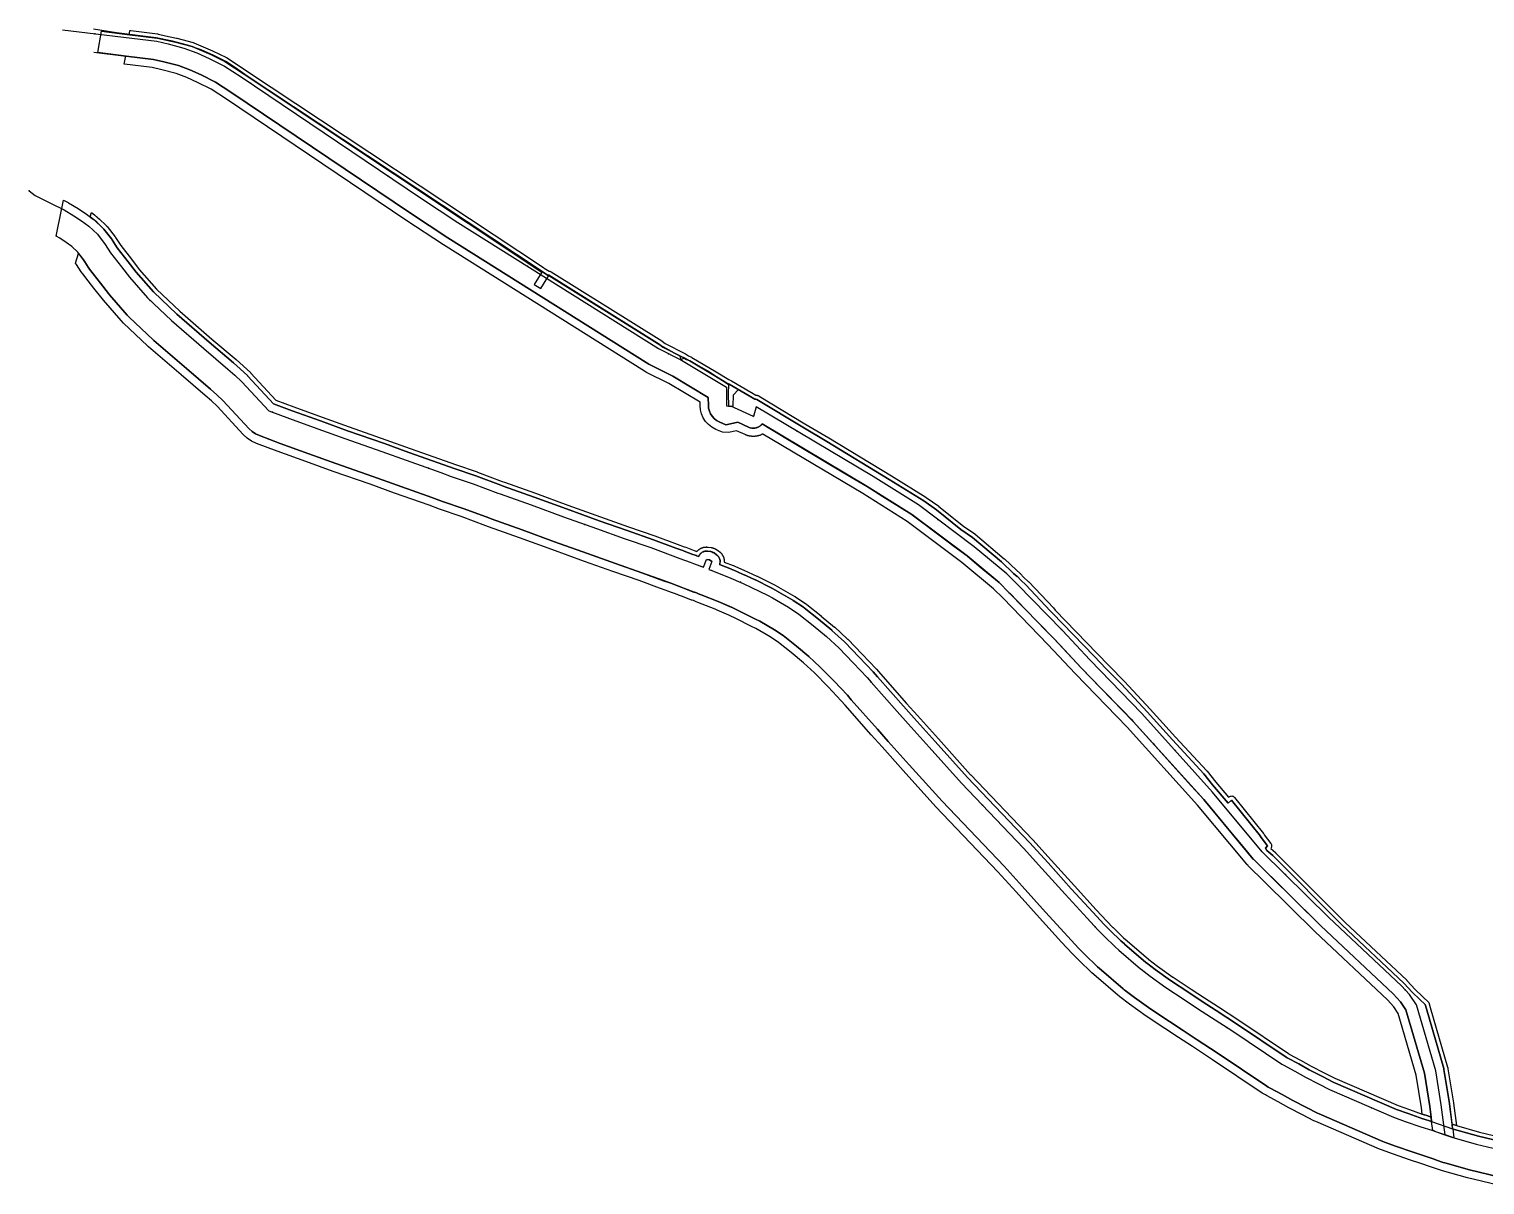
# Model space of a CAD drawing. Header units: inches. Extents: x 87989 to 118156, y 435697 to 451526.
# Drawn here: x 109961 to 110838, y 446212 to 446908 of the extents above; entities that cross this region are included whole.
import ezdxf

# ---------------------------------------------------------------- set-up
doc = ezdxf.new("R2010")
doc.units = ezdxf.units.IN
doc.header["$MEASUREMENT"] = 0
for name, color, linetype, true_color in [('As_waterkering_BWK', 7, 'Continuous', 0x7b8981), ('Beschermingszone_BWK', 7, 'Continuous', 0xcf890d), ('Grens_bebouwingsvrije_zone_BWK', 7, 'Continuous', 0x6789ae), ('Kernzone_BWK', 7, 'Continuous', 0xcb89af), ('Kunstwerken_BWK', 7, 'Continuous', 0xc78952), ('Referentiepunten_BWK', 7, 'Continuous', 0x178980)]:
    doc.layers.add(name, color=color, linetype=linetype, true_color=true_color)

msp = doc.modelspace()

# ---------------------------------------------------------------- linework, layer by layer
at = {"layer": 'As_waterkering_BWK'}
for points in [[(109981.3795, 446907.1946), (110038.1082, 446900.2981), (110044.9873, 446898.7106), (110054.5124, 446896.197), (110062.3176, 446893.4189), (110069.7259, 446889.9793), (110078.9864, 446885.3491), (110088.9083, 446878.8668), (110196.9908, 446805.9739), (110219.4804, 446791.1572), (110340.3952, 446715.2216), (110354.2859, 446708.2102), (110381.2734, 446692.0706), (110381.3837, 446680.7982), (110383.9032, 446680.6725)], [(109961.259, 446810.233), (109964.9909, 446807.3947), (109974.6158, 446802.7098), (109982.4411, 446798.7708), (109988.2948, 446795.2549), (109992.8811, 446792.2113), (109997.2066, 446788.9258), (110002.363, 446784.1479), (110007.0702, 446778.0367), (110010.2986, 446773.0267), (110016.9159, 446764.5324), (110021.8212, 446758.1776), (110032.491, 446745.9012), (110046.9456, 446732.2158), (110066.4564, 446715.3373), (110081.0307, 446702.9405), (110085.1845, 446699.313), (110089.3936, 446695.3288), (110105.626, 446677.8144), (110118.0283, 446673.0925), (110135.1507, 446666.9766), (110151.4261, 446661.0628), (110173.6599, 446653.3171), (110188.3155, 446648.0497), (110209.3547, 446640.6269), (110215.5529, 446638.3238), (110228.6525, 446633.8771), (110243.606, 446628.2787), (110245.0514, 446627.7578), (110263.6951, 446621.1192), (110283.1945, 446614.0171), (110302.9379, 446606.8817), (110319.766, 446600.9071), (110335.7048, 446595.3873), (110353.2803, 446588.9286), (110359.3667, 446586.6321), (110361.5178, 446585.8855), (110367.4802, 446583.5523), (110369.2206, 446588.2401), (110369.2357, 446588.2809), (110371.0137, 446588.048), (110372.4954, 446587.032), (110372.4716, 446586.9678), (110370.7306, 446582.28), (110371.7989, 446581.8617), (110382.511, 446577.6835), (110391.2884, 446573.8325), (110396.4572, 446571.4391), (110405.9538, 446566.6729), (110408.9651, 446565.1365), (110418.7577, 446559.4455), (110424.9534, 446555.3294), (110433.5879, 446548.4438), (110441.465, 446541.8528), (110448.9504, 446535.0008), (110457.7001, 446526.026), (110465.9772, 446517.2482), (110468.5124, 446514.355), (110484.1681, 446496.6255), (110490.6984, 446489.3696), (110503.3519, 446475.2181), (110522.8732, 446453.5097), (110560.2284, 446414.4575), (110571.3516, 446402.1871), (110585.31, 446386.6199), (110598.5634, 446372.1853), (110605.0352, 446365.2833), (110608.7964, 446361.3669), (110615.3932, 446354.9933), (110617.7193, 446352.924), (110630.7468, 446341.7636), (110631.142, 446341.4533), (110636.5762, 446337.3535), (110646.0128, 446330.5921), (110656.9914, 446323.2793), (110665.0494, 446317.9536), (110673.5154, 446312.5133), (110685.7477, 446304.548), (110715.7822, 446284.3341), (110716.5994, 446283.8509), (110723.5915, 446280.0598), (110730.0137, 446276.5802), (110737.9736, 446272.3981), (110744.6365, 446269.0188), (110783.0341, 446252.4641), (110790.1974, 446249.8715), (110799.4722, 446246.6273), (110806.0927, 446244.5226), (110812.8156, 446242.1874)], [(110814.157, 446241.7214), (110811.8334, 446259.7796), (110808.5091, 446280.39), (110796.985, 446320.0597), (110792.7742, 446326.265), (110787.9388, 446331.575), (110744.1502, 446372.7178), (110704.0658, 446412.2731), (110674.1545, 446448.2073), (110631.4739, 446495.4673), (110600.1004, 446527.862), (110583.6135, 446545.4238), (110556.4116, 446573.4048), (110550.1708, 446579.52), (110530.6026, 446595.8559), (110497.0057, 446621.076), (110469.7007, 446638.1417), (110399.2632, 446680.147), (110397.5063, 446674.3745), (110383.9032, 446680.6725)], [(110812.8156, 446242.1874), (110818.2528, 446240.2987), (110832.9665, 446236.2035), (110849.9722, 446232.1019)]]:
    msp.add_lwpolyline(points, dxfattribs=at)
at = {"layer": 'Beschermingszone_BWK'}
msp.add_lwpolyline([(110275.6172, 446761.5254), (110342.3516, 446719.875), (110342.6035, 446719.6973), (110344.3965, 446718.2441), (110356.3145, 446712.2266), (110356.3926, 446712.1855), (110356.5176, 446712.1172), (110356.5957, 446712.0723), (110358.416, 446710.9824), (110360.2852, 446710.0527), (110360.4414, 446709.9687), (110375.0605, 446701.3555), (110382.6699, 446696.6191), (110383.9316, 446696.0586), (110384.2852, 446695.8652), (110395.9766, 446689.0488), (110396.3301, 446688.8789), (110399.084, 446687.2793), (110399.375, 446687.2402), (110399.7617, 446687.1543), (110400.0645, 446687.0625), (110400.4316, 446686.918), (110400.7168, 446686.7793), (110400.9102, 446686.6738), (110428.5684, 446670.0039), (110443.043, 446661.5273), (110480.6973, 446638.6348), (110501.4883, 446625.7188), (110501.6152, 446625.6348), (110509.1875, 446620.2715), (110509.3125, 446620.1758), (110523.9805, 446608.332), (110530.9121, 446603.6602), (110531.1289, 446603.4941), (110548.6406, 446588.6641), (110548.7441, 446588.5742), (110555.9258, 446581.7813), (110558.0137, 446580.0137), (110558.1152, 446579.9238), (110558.2715, 446579.7754), (110558.3672, 446579.6797), (110560.2969, 446577.6484), (110563.2578, 446574.8477), (110563.3574, 446574.748), (110578.1914, 446559.0469), (110579.334, 446557.8262), (110604.6582, 446531.6699), (110611.7266, 446524.2012), (110620.9824, 446514.8379), (110621.0273, 446514.791), (110636.584, 446498.207), (110651.7656, 446481.3496), (110670.5938, 446460.9668), (110670.6504, 446460.9043), (110670.7383, 446460.8027), (110670.793, 446460.7363), (110676.082, 446454.1738), (110683.6543, 446445.0762), (110683.7617, 446445.1758), (110684.082, 446445.4258), (110684.4395, 446445.6211), (110684.8223, 446445.7559), (110685.2227, 446445.8262), (110685.6289, 446445.8301), (110686.0313, 446445.7695), (110686.418, 446445.6445), (110686.7773, 446445.459), (110687.1035, 446445.2168), (110687.3867, 446444.9238), (110704.8301, 446423.2773), (110705.0215, 446423.0078), (110705.1699, 446422.7129), (110705.2773, 446422.4004), (110709.1445, 446417.2676), (110709.3594, 446416.9297), (110709.5176, 446416.5625), (110709.6133, 446416.1738), (110709.6465, 446415.7734), (110709.6152, 446415.375), (110709.5195, 446414.9863), (110709.3613, 446414.6172), (110709.1465, 446414.2793), (110711.9805, 446411.7871), (110712.1016, 446411.6738), (110753.8496, 446369.7813), (110753.9082, 446369.7227), (110791.0195, 446334.8555), (110791.0898, 446334.7871), (110791.1992, 446334.6758), (110791.2656, 446334.6035), (110796.0488, 446329.3496), (110800.582, 446325.0918), (110800.8281, 446324.8242), (110804.3652, 446321.5371), (110805.2656, 446318.4375), (110815.7109, 446282.4824), (110815.75, 446282.334), (110815.8848, 446281.7344), (110815.9141, 446281.584), (110819.2402, 446260.9531), (110819.2695, 446260.7559), (110820.998, 446247.3203), (110818.3624, 446248.2157), (110816.793, 446260.418), (110816.7695, 446260.5762), (110813.4453, 446281.1855), (110813.3105, 446281.7852), (110802.8652, 446317.7402), (110802.1563, 446320.1836), (110798.8691, 446323.2695), (110794.2656, 446327.5938), (110789.418, 446332.9219), (110789.3086, 446333.0332), (110752.1367, 446367.959), (110710.3301, 446409.9102), (110706.7695, 446413.0391), (110705.9023, 446414.3945), (110707.1465, 446415.7637), (110702.7578, 446421.5898), (110702.8848, 446421.709), (110685.457, 446443.3359), (110683.4141, 446441.4551), (110674.1484, 446452.5898), (110668.8457, 446459.168), (110668.7578, 446459.2715), (110649.9199, 446479.6641), (110634.7441, 446496.5156), (110619.2031, 446513.0801), (110609.9297, 446522.4629), (110602.8516, 446529.9414), (110577.5234, 446556.1016), (110576.3711, 446557.334), (110561.541, 446573.0313), (110558.5313, 446575.877), (110556.5547, 446577.957), (110556.3984, 446578.1055), (110554.2578, 446579.918), (110547.0254, 446586.7578), (110529.5137, 446601.5859), (110522.4941, 446606.3203), (110507.7422, 446618.2305), (110500.1699, 446623.5957), (110479.3887, 446636.5059), (110441.7617, 446659.3809), (110427.291, 446667.8535), (110399.6191, 446684.5332), (110399.3359, 446684.6719), (110399.0332, 446684.7637), (110398.7188, 446684.8066), (110398.3828, 446684.7969), (110395.0762, 446686.7168), (110382.916, 446693.7734), (110381.4961, 446694.4063), (110373.7656, 446699.2168), (110359.1719, 446707.8145), (110357.2168, 446708.7871), (110355.3125, 446709.9258), (110355.1875, 446709.9961), (110343.0293, 446716.1328), (110341.0293, 446717.7539), (110274.2949, 446759.4043), (110273.9785, 446759.4043), (110273.9277, 446759.3242), (110269.8066, 446761.9141), (110269.7246, 446762.0625), (110090.7207, 446880.4453), (110079.0996, 446888.2305), (110070.6582, 446892.2852), (110059.4746, 446897.1094), (110049.498, 446899.8516), (110042.959, 446901.2305), (110038.5586, 446902.2461), (110038.3496, 446902.2832), (110022.0137, 446904.2695), (110021.5315, 446904.3281), (110021.5649, 446904.5059), (110021.6813, 446905.1245), (110021.9953, 446906.7937), (110022.4668, 446906.7363), (110038.6504, 446904.7656), (110038.7813, 446904.7461), (110038.9902, 446904.709), (110039.1191, 446904.6836), (110043.498, 446903.6719), (110050.0156, 446902.2969), (110050.1602, 446902.2617), (110060.1387, 446899.5195), (110060.4648, 446899.4063), (110071.6484, 446894.582), (110071.7402, 446894.5391), (110080.1816, 446890.4824), (110080.4902, 446890.3066), (110092.1055, 446882.5273), (110271.1035, 446764.1484), (110271.332, 446763.9785), (110271.5215, 446763.7891), (110274.5586, 446761.8809), (110274.9297, 446761.8203), (110275.2852, 446761.7012)], close=True, dxfattribs=at)
msp.add_lwpolyline([(110376.8835, 446671.1952), (110380.8742, 446669.3955), (110383.7206, 446670.0271), (110388.1246, 446671.0048), (110394.5653, 446668.0223), (110394.707, 446667.959), (110394.779, 446667.9276, 0.01667608), (110395.2144, 446667.7602), (110395.2177, 446667.759), (110395.4376, 446667.687), (110395.6621, 446667.6216, 0.01672147), (110396.1172, 446667.5135), (110396.3465, 446667.471, 0.01455156), (110396.7345, 446667.4173), (110396.8102, 446667.4089), (110397.0432, 446667.3896), (110397.2767, 446667.378), (110397.5105, 446667.3743), (110397.7442, 446667.3783), (110397.9777, 446667.3902), (110398.2107, 446667.4099), (110398.4429, 446667.4373), (110398.674, 446667.4725), (110398.9038, 446667.5154), (110399.1321, 446667.566), (110399.3585, 446667.6241), (110399.5829, 446667.6898), (110399.805, 446667.763), (110400.0245, 446667.8435), (110400.1235, 446667.8832), (110400.2407, 446667.9312), (110400.4552, 446668.0266), (110400.6619, 446668.1268), (110400.6651, 446668.1284), (110400.6683, 446668.1301), (110400.87, 446668.2365), (110400.8726, 446668.2379), (110401.073, 446668.3523), (110401.0756, 446668.3539, 0.01668496), (110401.4688, 446668.6053, 0.01668209), (110401.8443, 446668.8824), (110401.8468, 446668.8843), (110402.0259, 446669.031), (110402.1991, 446669.1827), (110402.2018, 446669.185), (110402.2044, 446669.1874), (110402.3724, 446669.3449), (110402.5361, 446669.5088), (110402.5382, 446669.5109, 0.01668335), (110402.8509, 446669.8573), (110456.4432, 446637.8976), (110466.0513, 446632.1678), (110475.4681, 446626.2823), (110493.0424, 446615.2983), (110514.1336, 446599.4659), (110526.2558, 446590.3661), (110533.5442, 446584.2816), (110545.4705, 446574.3253), (110551.4522, 446568.464), (110556.3618, 446563.4138), (110573.7488, 446545.5289), (110578.5506, 446540.5895), (110582.268, 446536.6299), (110595.0345, 446523.0315), (110606.4876, 446511.2054), (110620.1726, 446497.0746), (110624.9917, 446492.0986), (110626.3629, 446490.6827), (110639.3476, 446476.3048), (110646.6355, 446468.235), (110661.4447, 446451.8367), (110668.8643, 446443.6211), (110683.1736, 446426.4306), (110698.6149, 446407.8808), (110698.7021, 446407.7848), (110699.149, 446407.2906), (110708.7286, 446397.8376), (110739.2952, 446367.6758), (110782.9468, 446326.6604), (110787.2623, 446321.9212), (110790.5715, 446317.0446), (110801.667, 446278.8505), (110804.9049, 446258.7753), (110805.7106, 446252.5139), (110803.0825, 446253.3494), (110801.8342, 446253.7467), (110801.6306, 446253.8179), (110800.4484, 446254.2314), (110799.956, 446258.058), (110796.7797, 446277.7509), (110785.9904, 446314.8909), (110783.3252, 446318.8185), (110779.3811, 446323.1499), (110735.8274, 446364.0744), (110705.2166, 446394.2787), (110695.637, 446403.7317), (110695.47, 446403.9046), (110695.0157, 446404.3982), (110694.8582, 446404.5779), (110694.7213, 446404.7434), (110665.0854, 446440.3455), (110622.7101, 446487.2674), (110591.416, 446519.5812), (110574.9348, 446537.1358), (110547.9086, 446564.936), (110542.1134, 446570.6145), (110523.1503, 446586.4453), (110490.2117, 446611.1712), (110463.4455, 446627.9002), (110403.2067, 446663.8187), (110402.9977, 446663.7059), (110402.8486, 446663.6304), (110402.6383, 446663.5283), (110402.4867, 446663.4578), (110402.2731, 446663.3628), (110402.1193, 446663.2975), (110401.9026, 446663.2097), (110401.7467, 446663.1495), (110401.5212, 446663.0667), (110401.3694, 446663.014), (110401.1473, 446662.9409), (110400.9877, 446662.8912), (110400.7634, 446662.8255), (110400.6022, 446662.7813), (110400.3758, 446662.7231), (110400.2132, 446662.6843), (110399.985, 446662.6337), (110399.8212, 446662.6003), (110399.5668, 446662.553), (110399.4266, 446662.5295), (110399.1955, 446662.4943), (110399.0299, 446662.4719), (110398.7977, 446662.4445), (110398.6314, 446662.4276), (110398.3985, 446662.408), (110398.2317, 446662.3967), (110397.9982, 446662.3848), (110397.8312, 446662.3791), (110397.5975, 446662.375), (110397.4704, 446662.3746), (110397.1966, 446662.3787), (110397.0295, 446662.3841), (110396.796, 446662.3957), (110396.6293, 446662.4067), (110396.3963, 446662.4261), (110396.23, 446662.4427), (110395.9978, 446662.4698), (110395.8321, 446662.492), (110395.601, 446662.5269), (110395.4574, 446662.5508), (110395.2063, 446662.5971), (110395.0425, 446662.6303), (110394.8141, 446662.6806), (110394.6515, 446662.7192), (110394.425, 446662.777), (110394.2638, 446662.8211), (110394.0393, 446662.8865), (110393.8797, 446662.9359), (110393.6575, 446663.0087), (110393.5025, 446663.0624), (110393.28, 446663.1437), (110393.124, 446663.2036), (110392.9072, 446663.2912), (110392.7533, 446663.3563), (110392.5021, 446663.468), (110387.406, 446665.8274), (110382.4507, 446664.6959), (110378.8187, 446664.8375), (110374.828, 446666.6372), (110372.5598, 446667.8903), (110370.5237, 446669.4931), (110368.773, 446671.4036), (110367.3536, 446673.5716), (110366.3029, 446675.9402), (110365.6482, 446678.4475), (110365.4069, 446681.0275), (110365.3837, 446682.9303), (110346.5651, 446694.1846), (110333.1855, 446700.9381), (110331.886, 446701.672), (110210.8245, 446777.7019), (110188.1164, 446792.6608), (110080.0591, 446865.5361), (110071.0067, 446871.4504), (110062.7779, 446875.5648), (110056.2531, 446878.5941), (110049.7802, 446880.898), (110041.1463, 446883.1764), (110035.3361, 446884.5173), (110018.7557, 446886.533), (110018.542, 446886.559), (110018.5439, 446886.5691), (110019.4635, 446891.4868), (110019.6609, 446891.4623), (110036.2024, 446889.4488), (110042.3466, 446888.0308), (110051.259, 446885.679), (110058.1482, 446883.2269), (110064.9492, 446880.0693), (110073.5003, 446875.7937), (110082.8244, 446869.702), (110190.8896, 446796.8212), (110213.5295, 446781.9067), (110334.5451, 446705.9063), (110335.4385, 446705.4017), (110348.9778, 446698.5676), (110370.3493, 446685.7866), (110370.4065, 446681.0885), (110370.5725, 446679.3147), (110371.0225, 446677.591), (110371.7449, 446675.9625), (110372.7207, 446674.472), (110373.9243, 446673.1586), (110375.3242, 446672.0567)], format="xyb", close=True, dxfattribs=at)
msp.add_lwpolyline([(110845.256, 446211.6394), (110827.6892, 446215.8807), (110812.622, 446220.0677), (110811.3622, 446220.4614), (110807.2665, 446221.8841), (110805.9251, 446222.35), (110799.4651, 446224.5939), (110792.8243, 446226.7096), (110783.1572, 446230.0871), (110775.8873, 446232.7176), (110774.72, 446233.18), (110736.3224, 446249.7347), (110735.1375, 446250.2899), (110728.3404, 446253.7385), (110720.1281, 446258.0531), (110713.5849, 446261.5972), (110706.5899, 446265.3898), (110705.9112, 446265.7743), (110705.094, 446266.2575), (110704.0569, 446266.9123), (110674.1548, 446287.0371), (110662.1094, 446294.881), (110653.5835, 446300.3606), (110645.381, 446305.7808), (110634.0764, 446313.318), (110624.1368, 446320.4362), (110618.3333, 446324.8131), (110617.7771, 446325.2474), (110617.0845, 446325.8155), (110603.9092, 446337.1049), (110601.4352, 446339.3034), (110600.8017, 446339.8908), (110594.2049, 446346.2643), (110593.6502, 446346.8206), (110589.8026, 446350.8281), (110583.1696, 446357.9018), (110569.7581, 446372.5088), (110555.7546, 446388.1253), (110544.8586, 446400.145), (110507.478, 446439.2309), (110487.7171, 446461.1984), (110475.0665, 446475.3467), (110468.4928, 446482.6513), (110452.7447, 446500.485), (110450.4357, 446503.1199), (110442.5414, 446511.4917), (110434.3306, 446519.9138), (110427.6304, 446526.047), (110420.3014, 446532.1794), (110412.5734, 446538.3422), (110407.6616, 446541.6053), (110398.9099, 446546.6914), (110396.472, 446547.9354), (110387.3329, 446552.522), (110382.6569, 446554.6872), (110381.3826, 446555.2464), (110375.7282, 446557.7271), (110374.4722, 446558.2781), (110364.1552, 446562.3023), (110363.0741, 446562.7255), (110362.7294, 446562.8757), (110361.4543, 446563.4891), (110360.7139, 446563.6875), (110360.2697, 446563.8292), (110359.8554, 446563.9856), (110354.2446, 446566.181), (110352.3196, 446566.8511), (110352.2269, 446566.8845), (110345.9587, 446569.246), (110345.0392, 446569.5842), (110340.9725, 446571.0786), (110328.6463, 446575.6081), (110312.8169, 446581.0904), (110295.856, 446587.1119), (110276.0322, 446594.2763), (110256.5796, 446601.3616), (110237.9695, 446607.988), (110236.3647, 446608.567), (110221.5942, 446614.0961), (110208.5206, 446618.5385), (110202.2035, 446620.8812), (110181.2706, 446628.2667), (110166.654, 446633.5199), (110144.3859, 446641.2785), (110128.0329, 446647.2197), (110110.7604, 446653.3915), (110098.1539, 446658.1887), (110095.2466, 446659.5587), (110092.5824, 446661.3564), (110090.2237, 446663.5396), (110074.4583, 446680.5501), (110071.0541, 446683.7725), (110067.3205, 446687.033), (110052.7837, 446699.3983), (110033.2064, 446716.3339), (110032.5077, 446716.9664), (110018.053, 446730.6518), (110016.6409, 446732.1254), (110005.9711, 446744.4017), (110005.1976, 446745.3458), (110000.3209, 446751.6637), (109995.4474, 446757.9193), (109993.7322, 446760.121), (109993.663, 446760.2095), (109992.7067, 446761.5578), (109989.8952, 446765.9203), (109989.2407, 446766.7702), (109991.0623, 446772.5995), (109993.9845, 446768.805), (109994.8659, 446767.4375), (109996.8493, 446764.3599), (109997.6765, 446763.1938), (110004.2721, 446754.7277), (110009.1556, 446748.401), (110009.7449, 446747.6817), (110020.4147, 446735.4054), (110021.4906, 446734.2826), (110035.9453, 446720.5972), (110036.4777, 446720.1153), (110056.0391, 446703.1933), (110070.5848, 446690.8205), (110074.4185, 446687.4726), (110078.0144, 446684.0689), (110093.8909, 446666.9383), (110095.688, 446665.275), (110097.7179, 446663.9053), (110099.933, 446662.8615), (110112.4908, 446658.0822), (110129.7276, 446651.9237), (110146.0621, 446645.9891), (110168.3222, 446638.2339), (110182.9479, 446632.9769), (110203.9062, 446625.5825), (110210.195, 446623.2493), (110223.2748, 446618.8059), (110238.0888, 446613.2603), (110239.6557, 446612.6951), (110258.2738, 446606.0658), (110277.7375, 446598.9765), (110297.5421, 446591.819), (110314.4715, 446585.8086), (110330.3269, 446580.3174), (110343.4265, 446575.5036), (110347.0961, 446574.1551), (110347.7042, 446573.9315), (110353.9634, 446571.5732), (110355.9781, 446570.8719), (110361.6496, 446568.6525), (110362.0079, 446568.5172), (110363.2, 446568.1978), (110364.897, 446567.3814), (110365.9751, 446566.9593), (110376.3864, 446562.8984), (110377.6489, 446562.3446), (110383.1285, 446559.9404), (110384.712, 446559.2456), (110389.5054, 446557.0261), (110398.7296, 446552.3967), (110401.304, 446551.0831), (110410.3035, 446545.8529), (110415.521, 446542.3868), (110423.4648, 446536.0519), (110430.9244, 446529.8103), (110437.8115, 446523.506), (110446.1506, 446514.9522), (110454.1361, 446506.4838), (110456.4989, 446503.7874), (110472.225, 446485.9785), (110478.7884, 446478.6855), (110491.4396, 446464.5365), (110511.1435, 446442.6306), (110548.5181, 446403.5527), (110559.4682, 446391.4734), (110573.4609, 446375.8686), (110586.8348, 446361.3026), (110593.4294, 446354.2698), (110597.4678, 446350.0721), (110604.2758, 446343.4866), (110604.7585, 446343.0391), (110607.1973, 446340.8714), (110620.3374, 446329.6127), (110620.8651, 446329.1798), (110621.383, 446328.7751), (110627.0986, 446324.4642), (110636.9184, 446317.4309), (110648.1454, 446309.9471), (110656.3135, 446304.5494), (110664.8251, 446299.0792), (110676.915, 446291.2064), (110706.8486, 446271.0603), (110707.6388, 446270.5614), (110708.7146, 446269.9318), (110715.9674, 446265.993), (110722.4818, 446262.4643), (110730.634, 446258.1813), (110737.3992, 446254.7492), (110738.302, 446254.3261), (110776.6996, 446237.7714), (110777.589, 446237.4191), (110784.8334, 446234.7977), (110794.4071, 446231.4519), (110801.0431, 446229.3388), (110807.5657, 446227.0732), (110808.9071, 446226.6073), (110813.0028, 446225.1846), (110813.9627, 446224.8846), (110828.9457, 446220.7195), (110846.3789, 446216.5114)], dxfattribs=at)
msp.add_polyline3d([(110361.918, 446593.6855, 0), (110363.5175, 446593.1302, 0), (110363.5567, 446593.1769, 0), (110363.6208, 446593.2505, 0), (110363.7529, 446593.3961, 0), (110363.8205, 446593.4676, 0), (110363.9582, 446593.6079, 0), (110364.0285, 446593.6768, 0), (110364.1716, 446593.8115, 0), (110364.2446, 446593.8775, 0), (110364.4097, 446594.0208, 0), (110364.4684, 446594.0696, 0), (110364.6217, 446594.1926, 0), (110364.6997, 446594.2527, 0), (110364.8577, 446594.3696, 0), (110364.9379, 446594.4266, 0), (110365.1004, 446594.5372, 0), (110365.1828, 446594.591, 0), (110365.3495, 446594.6951, 0), (110365.4289, 446594.7427, 0), (110365.6047, 446594.843, 0), (110365.6911, 446594.8901, 0), (110365.8655, 446594.9808, 0), (110365.9537, 446595.0245, 0), (110366.1315, 446595.1082, 0), (110366.2214, 446595.1484, 0), (110366.4023, 446595.2251, 0), (110366.4937, 446595.2617, 0), (110366.692, 446595.3366, 0), (110366.7703, 446595.3642, 0), (110366.9567, 446595.4264, 0), (110367.0507, 446595.4557, 0), (110367.2394, 446595.5105, 0), (110367.3345, 446595.5361, 0), (110367.5252, 446595.5834, 0), (110367.6212, 446595.6052, 0), (110367.8137, 446595.645, 0), (110367.8981, 446595.6609, 0), (110368.1043, 446595.6952, 0), (110368.2017, 446595.7094, 0), (110368.3967, 446595.7339, 0), (110368.4946, 446595.7443, 0), (110368.6904, 446595.7611, 0), (110368.7887, 446595.7676, 0), (110368.985, 446595.7767, 0), (110369.0834, 446595.7793, 0), (110369.2886, 446595.7808, 0), (110369.3784, 446595.7795, 0), (110369.5748, 446595.7731, 0), (110369.6731, 446595.768, 0), (110369.8691, 446595.7539, 0), (110369.9671, 446595.7449, 0), (110370.1862, 446595.7202, 0), (110372.012, 446595.481, 0), (110372.2301, 446595.4484, 0), (110372.309, 446595.4351, 0), (110372.5194, 446595.395, 0), (110372.6154, 446595.3746, 0), (110372.8065, 446595.3302, 0), (110372.9016, 446595.3062, 0), (110373.0908, 446595.2543, 0), (110373.1849, 446595.2265, 0), (110373.3719, 446595.1673, 0), (110373.4648, 446595.1358, 0), (110373.653, 446595.068, 0), (110373.741, 446595.0342, 0), (110373.9228, 446594.9605, 0), (110374.013, 446594.9219, 0), (110374.1917, 446594.8411, 0), (110374.2803, 446594.7989, 0), (110374.4558, 446594.7112, 0), (110374.5426, 446594.6656, 0), (110374.7145, 446594.571, 0), (110374.7795, 446594.5339, 0), (110374.9675, 446594.4208, 0), (110375.0506, 446594.3686, 0), (110375.2348, 446594.2472, 0), (110376.7567, 446593.2036, 0), (110376.9347, 446593.0767, 0), (110377.0127, 446593.0186, 0), (110377.1663, 446592.8996, 0), (110377.2418, 446592.8387, 0), (110377.3908, 446592.7136, 0), (110377.464, 446592.6497, 0), (110377.6079, 446592.519, 0), (110377.6786, 446592.4523, 0), (110377.8173, 446592.3162, 0), (110377.8854, 446592.2468, 0), (110378.0187, 446592.1054, 0), (110378.084, 446592.0334, 0), (110378.2271, 446591.8689, 0), (110378.2741, 446591.8124, 0), (110378.3961, 446591.661, 0), (110378.4556, 446591.5842, 0), (110378.5715, 446591.4282, 0), (110378.628, 446591.3491, 0), (110378.7378, 446591.1887, 0), (110378.7911, 446591.1075, 0), (110378.8946, 446590.943, 0), (110378.9442, 446590.8607, 0), (110379.0418, 446590.6913, 0), (110379.0887, 446590.6062, 0), (110379.1791, 446590.4341, 0), (110379.2226, 446590.3472, 0), (110379.3062, 446590.1718, 0), (110379.3464, 446590.0833, 0), (110379.4231, 446589.9047, 0), (110379.4598, 446589.8147, 0), (110379.5375, 446589.6121, 0), (110379.5627, 446589.5419, 0), (110379.6253, 446589.3579, 0), (110379.6549, 446589.2653, 0), (110379.7103, 446589.0791, 0), (110379.7363, 446588.9854, 0), (110379.7844, 446588.7971, 0), (110379.8067, 446588.7025, 0), (110379.8475, 446588.5125, 0), (110379.8658, 446588.4193, 0), (110379.8995, 446588.2256, 0), (110379.9144, 446588.1296, 0), (110379.9403, 446587.9369, 0), (110379.9514, 446587.8404, 0), (110379.9699, 446587.6469, 0), (110379.9772, 446587.55, 0), (110379.9881, 446587.3559, 0), (110379.9917, 446587.2588, 0), (110379.9952, 446587.0429, 0), (110379.9948, 446586.9673, 0), (110379.9906, 446586.773, 0), (110379.9884, 446586.7177, 0), (110385.2603, 446584.6612, 0), (110385.5004, 446584.5618, 0), (110386.6757, 446584.046, 0), (110391.7389, 446581.8243, 0), (110394.3707, 446580.6695, 0), (110399.6263, 446578.2365, 0), (110399.8037, 446578.1509, 0), (110409.3401, 446573.3648, 0), (110412.3735, 446571.8173, 0), (110412.434, 446571.7854, 0), (110412.6741, 446571.6545, 0), (110412.7336, 446571.621, 0), (110422.5262, 446565.9299, 0), (110422.5904, 446565.8913, 0), (110422.8448, 446565.7331, 0), (110422.9078, 446565.6926, 0), (110429.1036, 446561.5765, 0), (110429.1926, 446561.5145, 0), (110429.5433, 446561.259, 0), (110429.6296, 446561.1932, 0), (110438.2754, 446554.2984, 0), (110438.3895, 446554.2052, 0), (110446.2991, 446547.5867, 0), (110446.5083, 446547.4035, 0), (110454.0145, 446540.533, 0), (110454.0662, 446540.4843, 0), (110454.2703, 446540.2865, 0), (110454.3207, 446540.2363, 0), (110463.1135, 446531.2164, 0), (110471.4493, 446522.3768, 0), (110471.6028, 446522.208, 0), (110474.1438, 446519.3086, 0), (110489.7663, 446501.6163, 0), (110496.2813, 446494.3778, 0), (110508.9358, 446480.2251, 0), (110528.3466, 446458.6387, 0), (110528.3989, 446458.5823, 0), (110565.6596, 446419.6296, 0), (110565.7737, 446419.507, 0), (110576.9219, 446407.2091, 0), (110590.8644, 446391.6597, 0), (110604.0612, 446377.2865, 0), (110610.4756, 446370.446, 0), (110614.0756, 446366.6962, 0), (110614.1416, 446366.63, 0), (110620.4936, 446360.4942, 0), (110622.6256, 446358.5969, 0), (110622.6782, 446358.551, 0), (110635.5062, 446347.5622, 0), (110635.6896, 446347.4177, 0), (110635.7455, 446347.3746, 0), (110641.0194, 446343.3964, 0), (110650.242, 446336.7874, 0), (110650.3122, 446336.7389, 0), (110661.1379, 446329.5288, 0), (110669.1445, 446324.2371, 0), (110677.589, 446318.8105, 0), (110689.8878, 446310.8015, 0), (110719.788, 446290.6785, 0), (110720.2563, 446290.4006, 0), (110720.3371, 446290.3548, 0), (110727.1653, 446286.6535, 0), (110733.5444, 446283.1974, 0), (110741.4142, 446279.0626, 0), (110747.8205, 446275.8134, 0), (110785.7975, 446259.4401, 0), (110792.7118, 446256.9376, 0), (110800.4484, 446254.2314, 0), (110801.6306, 446253.8179, 0), (110801.8342, 446253.7467, 0), (110803.0825, 446253.3494, 0), (110805.7106, 446252.5139, 0), (110806.0625, 446249.7788, 0), (110801.0554, 446251.3706, 0), (110800.8052, 446251.4581, 0), (110791.8737, 446254.5822, 0), (110784.8764, 446257.1147, 0), (110746.7592, 446273.5485, 0), (110740.2673, 446276.8411, 0), (110732.3675, 446280.9917, 0), (110725.9741, 446284.4556, 0), (110719.0643, 446288.2021, 0), (110718.4527, 446288.5637, 0), (110688.5078, 446308.717, 0), (110676.2311, 446316.7115, 0), (110667.7795, 446322.1426, 0), (110659.7557, 446327.4456, 0), (110648.8557, 446334.7061, 0), (110639.5384, 446341.3821, 0), (110634.2303, 446345.3861, 0), (110634.1536, 446345.4452, 0), (110633.9188, 446345.6302, 0), (110621.0429, 446356.66, 0), (110620.9726, 446356.7214, 0), (110618.7934, 446358.6607, 0), (110612.3379, 446364.8977, 0), (110608.6621, 446368.7251, 0), (110602.2286, 446375.5861, 0), (110589.0129, 446389.9798, 0), (110575.0651, 446405.5351, 0), (110563.9328, 446417.8156, 0), (110563.8415, 446417.9137, 0), (110526.5396, 446456.9103, 0), (110507.0745, 446478.5561, 0), (110494.4203, 446492.7084, 0), (110487.9002, 446499.9527, 0), (110472.2666, 446517.6574, 0), (110469.7378, 446520.5434, 0), (110469.615, 446520.6784, 0), (110461.309, 446529.4863, 0), (110452.5306, 446538.4911, 0), (110452.3264, 446538.689, 0), (110444.841, 446545.5409, 0), (110444.6736, 446545.6874, 0), (110436.7965, 446552.2785, 0), (110436.7053, 446552.353, 0), (110428.0708, 446559.2386, 0), (110427.7202, 446559.4942, 0), (110421.5244, 446563.6102, 0), (110421.27, 446563.7684, 0), (110411.4775, 446569.4595, 0), (110411.2374, 446569.5904, 0), (110408.2113, 446571.1342, 0), (110398.7, 446575.9079, 0), (110398.5581, 446575.9763, 0), (110393.3433, 446578.3905, 0), (110390.8847, 446579.4693, 0), (110385.7155, 446581.7376, 0), (110384.5199, 446582.2622, 0), (110384.3279, 446582.3417, 0), (110377.1299, 446585.1492, 0), (110377.1593, 446585.2284, 0), (110377.1888, 446585.308, 0), (110377.2523, 446585.4917, 0), (110377.3085, 446585.6778, 0), (110377.3575, 446585.8658, 0), (110377.3992, 446586.0557, 0), (110377.4334, 446586.247, 0), (110377.4602, 446586.4395, 0), (110377.4795, 446586.6329, 0), (110377.4912, 446586.8269, 0), (110377.4954, 446587.0213, 0), (110377.4921, 446587.2156, 0), (110377.4811, 446587.4097, 0), (110377.4627, 446587.6032, 0), (110377.4368, 446587.7958, 0), (110377.4033, 446587.9872, 0), (110377.3625, 446588.1773, 0), (110377.3143, 446588.3656, 0), (110377.2588, 446588.5519, 0), (110377.1962, 446588.7358, 0), (110377.1264, 446588.9173, 0), (110377.0496, 446589.0958, 0), (110376.966, 446589.2713, 0), (110376.8756, 446589.4433, 0), (110376.7785, 446589.6117, 0), (110376.675, 446589.7762, 0), (110376.5652, 446589.9366, 0), (110376.4493, 446590.0926, 0), (110376.3273, 446590.244, 0), (110376.1996, 446590.3905, 0), (110376.0663, 446590.5319, 0), (110375.9275, 446590.668, 0), (110375.7836, 446590.7987, 0), (110375.6348, 446590.9236, 0), (110375.4811, 446591.0427, 0), (110375.323, 446591.1557, 0), (110373.8413, 446592.1717, 0), (110373.6774, 446592.2794, 0), (110373.5094, 446592.3807, 0), (110373.3375, 446592.4752, 0), (110373.1621, 446592.563, 0), (110372.9833, 446592.6438, 0), (110372.8015, 446592.7175, 0), (110372.617, 446592.784, 0), (110372.43, 446592.8432, 0), (110372.2408, 446592.8951, 0), (110372.0497, 446592.9395, 0), (110371.8571, 446592.9763, 0), (110371.6631, 446593.0056, 0), (110369.8851, 446593.2385, 0), (110369.6898, 446593.2603, 0), (110369.4938, 446593.2744, 0), (110369.2973, 446593.2808, 0), (110369.1008, 446593.2794, 0), (110368.9045, 446593.2703, 0), (110368.7087, 446593.2535, 0), (110368.5137, 446593.2289, 0), (110368.3198, 446593.1968, 0), (110368.1274, 446593.157, 0), (110367.9366, 446593.1096, 0), (110367.7479, 446593.0548, 0), (110367.5614, 446592.9926, 0), (110367.3776, 446592.9232, 0), (110367.1966, 446592.8465, 0), (110367.0189, 446592.7628, 0), (110366.8445, 446592.6721, 0), (110366.6738, 446592.5746, 0), (110366.5071, 446592.4705, 0), (110366.3447, 446592.3599, 0), (110366.1867, 446592.243, 0), (110366.0334, 446592.12, 0), (110365.8851, 446591.9911, 0), (110365.742, 446591.8563, 0), (110365.6043, 446591.7161, 0), (110365.4723, 446591.5706, 0), (110365.346, 446591.4199, 0), (110365.2258, 446591.2645, 0), (110365.1118, 446591.1044, 0), (110365.0042, 446590.9399, 0), (110364.9032, 446590.7713, 0), (110364.8089, 446590.5989, 0), (110364.7214, 446590.4229, 0), (110364.6409, 446590.2436, 0), (110364.5676, 446590.0613, 0), (110363.3399, 446590.5417, 0), (110363.1926, 446590.5966, 0), (110361.0687, 446591.334, 0), (110355.7326, 446593.3473, 0), (110355.0252, 446593.6142, 0), (110350.7919, 446595.1698, 0), (110337.3852, 446600.0962, 0), (110321.4206, 446605.6254, 0), (110304.624, 446611.5888, 0), (110284.8998, 446618.7173, 0), (110265.3893, 446625.8234, 0), (110246.7375, 446632.4649, 0), (110245.3301, 446632.9721, 0), (110230.4057, 446638.5597, 0), (110230.2597, 446638.6117, 0), (110217.2276, 446643.0355, 0), (110211.0572, 446645.3279, 0), (110189.9928, 446652.7599, 0), (110175.3279, 446658.0306, 0), (110153.1024, 446665.7735, 0), (110136.8454, 446671.6806, 0), (110119.759, 446677.7837, 0), (110108.4981, 446682.071, 0), (110093.0608, 446698.7276, 0), (110092.8308, 446698.96, 0), (110088.6217, 446702.9442, 0), (110088.4734, 446703.0792, 0), (110084.2949, 446706.7278, 0), (110069.7118, 446719.1323, 0), (110050.3018, 446735.9238, 0), (110036.1052, 446749.3648, 0), (110025.6904, 446761.3478, 0), (110020.8671, 446767.5964, 0), (110014.3804, 446775.9231, 0), (110011.2732, 446780.745, 0), (110011.0314, 446781.0878, 0), (110006.3242, 446787.199, 0), (110005.7614, 446787.8155, 0), (110001.9709, 446791.3281, 0), (110000.6052, 446792.5935, 0), (110000.2308, 446792.9077, 0), (110000.0877, 446793.0162, 0), (109997.9501, 446794.6402, 0), (109998.7431, 446797.1778, 0), (110000.6425, 446795.7345, 0), (110001.7432, 446794.8984, 0), (110001.7893, 446794.8635, 0), (110001.8385, 446794.8221, 0), (110002.2127, 446794.5081, 0), (110002.2593, 446794.4692, 0), (110002.3043, 446794.4273, 0), (110003.5754, 446793.2495, 0), (110007.4606, 446789.6493, 0), (110007.6077, 446789.5011, 0), (110008.1705, 446788.8846, 0), (110008.3048, 446788.7246, 0), (110013.012, 446782.6133, 0), (110013.0742, 446782.5289, 0), (110013.316, 446782.1862, 0), (110013.3747, 446782.0992, 0), (110016.4214, 446777.3712, 0), (110022.8427, 446769.1284, 0), (110027.625, 446762.933, 0), (110037.9124, 446751.0966, 0), (110051.9798, 446737.7778, 0), (110071.3395, 446721.0298, 0), (110085.9269, 446708.6215, 0), (110090.1365, 446704.9456, 0), (110090.322, 446704.7769, 0), (110094.5494, 446700.7756, 0), (110094.6079, 446700.7184, 0), (110094.8379, 446700.486, 0), (110094.8944, 446700.427, 0), (110109.9342, 446684.1993, 0), (110120.6243, 446680.1293, 0), (110137.6928, 446674.0326, 0), (110153.9405, 446668.1289, 0), (110176.1619, 446660.3873, 0), (110190.8315, 446655.115, 0), (110211.9084, 446647.6784, 0), (110218.0314, 446645.4033, 0), (110218.0984, 446645.3795, 0), (110231.0816, 446640.9727, 0), (110231.264, 446640.9076, 0), (110246.1922, 446635.3188, 0), (110247.5806, 446634.8184, 0), (110266.2364, 446628.1755, 0), (110285.7524, 446621.0674, 0), (110305.4671, 446613.9423, 0), (110322.2479, 446607.9845, 0), (110338.2254, 446602.4507, 0), (110351.6697, 446597.5107, 0), (110355.8977, 446595.9571, 0), (110356.7605, 446595.6315, 0)], close=True, dxfattribs=at)
msp.add_polyline3d([(110851.0957, 446236.9746, 0), (110834.2227, 446241.043, 0), (110819.7441, 446245.0742, 0), (110818.7207, 446245.4297, 0), (110818.3624, 446248.2157, 0), (110820.998, 446247.3203, 0), (110834.8105, 446243.4746, 0), (110834.8945, 446243.4531, 0), (110851.6563, 446239.4102, 0)], dxfattribs=at)
at = {"layer": 'Grens_bebouwingsvrije_zone_BWK'}
msp.add_lwpolyline([(110000.272, 446893.8219), (110019.661, 446891.4621), (110036.2024, 446889.4488), (110042.3466, 446888.0308), (110051.259, 446885.679), (110058.1482, 446883.2269), (110064.9492, 446880.0693), (110073.5003, 446875.7937), (110082.8244, 446869.702), (110190.8896, 446796.8212), (110213.5295, 446781.9067), (110334.5451, 446705.9063), (110335.4385, 446705.4017), (110348.9778, 446698.5676), (110370.3493, 446685.7866), (110370.4065, 446681.0885), (110370.5725, 446679.3147), (110371.0225, 446677.591), (110371.7449, 446675.9625), (110372.7207, 446674.472), (110373.9243, 446673.1586), (110375.3242, 446672.0567), (110376.8835, 446671.1952), (110380.8742, 446669.3955), (110388.1248, 446671.0048), (110390.9901, 446669.6777), (110394.2056, 446668.1888), (110394.5653, 446668.0223), (110394.779, 446667.9276, 0.0166766), (110395.2144, 446667.7602), (110395.2189, 446667.7586, 0.01658427), (110395.6621, 446667.6216, 0.01672281), (110396.1172, 446667.5135), (110396.3465, 446667.471), (110396.3717, 446667.4668, 0.01361443), (110396.7345, 446667.4173), (110396.8073, 446667.4092), (110396.8109, 446667.4089, 0.0166892), (110397.2767, 446667.378), (110397.4325, 446667.3752), (110397.5105, 446667.3745, 0.00881081), (110397.7433, 446667.3783), (110397.7465, 446667.3784), (110397.9777, 446667.3902), (110398.2107, 446667.4099), (110398.4416, 446667.4372), (110398.4455, 446667.4377), (110398.6734, 446667.4724), (110398.9038, 446667.5154), (110399.1321, 446667.566), (110399.3589, 446667.6242), (110399.5829, 446667.6898), (110399.805, 446667.763), (110400.0246, 446667.8436, 0.01661171), (110400.4523, 446668.0252), (110400.4552, 446668.0265), (110400.6613, 446668.1265), (110400.6663, 446668.1291), (110400.87, 446668.2365), (110400.8726, 446668.2379), (110401.073, 446668.3523), (110401.0756, 446668.3539, 0.01668478), (110401.4688, 446668.6053, 0.01668383), (110401.8443, 446668.8824), (110401.8468, 446668.8843), (110401.8491, 446668.8862), (110402.0259, 446669.031), (110402.2002, 446669.1836), (110402.2044, 446669.1874), (110402.3724, 446669.3449), (110402.5361, 446669.5088), (110402.5382, 446669.5109, 0.01668337), (110402.8509, 446669.8573), (110407.4102, 446667.1384), (110422.1252, 446658.3631), (110441.6209, 446646.7369), (110456.4432, 446637.8976), (110457.2954, 446637.3893), (110466.0513, 446632.1678), (110472.5243, 446628.1222), (110475.4681, 446626.2823), (110480.4354, 446623.1777), (110493.0424, 446615.2983), (110493.2134, 446615.1699), (110508.2956, 446603.8483), (110514.1336, 446599.4659), (110518.3258, 446596.3189), (110526.2558, 446590.3661), (110529.081, 446588.0076), (110533.5442, 446584.2816), (110545.4705, 446574.3253), (110551.4522, 446568.464), (110552.2147, 446567.6797), (110556.3618, 446563.4138), (110573.7488, 446545.5289), (110576.6955, 446542.4978), (110578.5506, 446540.5895), (110582.268, 446536.6299), (110595.0345, 446523.0315), (110606.4876, 446511.2054), (110614.1118, 446503.3329), (110620.1726, 446497.0746), (110624.9917, 446492.0986), (110626.3629, 446490.6827), (110638.0685, 446477.7211), (110639.3476, 446476.3048), (110646.6355, 446468.235), (110647.9484, 446466.7812), (110661.4447, 446451.8367), (110668.8643, 446443.6211), (110670.3219, 446441.87), (110680.921, 446429.1369), (110683.1737, 446426.4307), (110687.0964, 446421.7181), (110688.1611, 446420.4391), (110688.3816, 446420.1742), (110694.4267, 446412.912), (110698.615, 446407.8808), (110698.7021, 446407.7848), (110699.149, 446407.2906), (110739.2952, 446367.6758), (110782.9468, 446326.6604), (110787.2623, 446321.9212), (110790.5715, 446317.0446), (110801.667, 446278.8505), (110804.9049, 446258.7753), (110805.7106, 446252.5139), (110806.0625, 446249.7788)], format="xyb", dxfattribs=at)
msp.add_lwpolyline([(110846.3789, 446216.5114), (110828.9457, 446220.7195), (110813.9627, 446224.8846), (110813.0028, 446225.1846), (110808.9071, 446226.6073), (110807.5657, 446227.0732), (110801.0431, 446229.3388), (110794.4071, 446231.4519), (110784.8334, 446234.7977), (110777.589, 446237.4191), (110776.6996, 446237.7714), (110738.302, 446254.3261), (110737.3992, 446254.7492), (110730.634, 446258.1813), (110722.4818, 446262.4643), (110715.9674, 446265.993), (110708.7146, 446269.9318), (110707.6388, 446270.5614), (110706.8486, 446271.0603), (110676.915, 446291.2064), (110664.8251, 446299.0792), (110656.3135, 446304.5494), (110648.1454, 446309.9471), (110636.9184, 446317.4309), (110627.0986, 446324.4642), (110621.383, 446328.7751), (110620.8651, 446329.1798), (110620.3374, 446329.6127), (110607.1973, 446340.8714), (110604.7585, 446343.0391), (110604.2758, 446343.4866), (110597.4678, 446350.0721), (110593.4294, 446354.2698), (110586.8348, 446361.3026), (110573.4609, 446375.8686), (110559.4682, 446391.4734), (110548.5181, 446403.5527), (110511.1435, 446442.6306), (110491.4396, 446464.5365), (110478.7884, 446478.6855), (110472.225, 446485.9785), (110456.4989, 446503.7874), (110454.1361, 446506.4838), (110446.1506, 446514.9522), (110437.8115, 446523.506), (110430.9244, 446529.8103), (110423.4648, 446536.0519), (110415.521, 446542.3868), (110410.3035, 446545.8529), (110401.304, 446551.0831), (110398.7296, 446552.3967), (110389.5054, 446557.0261), (110384.712, 446559.2456), (110376.3872, 446562.8981), (110365.9762, 446566.9588), (110355.9769, 446570.8723), (110353.9193, 446571.5895), (110347.6967, 446573.9347), (110330.3269, 446580.3174), (110314.4715, 446585.8086), (110297.5421, 446591.819), (110277.7375, 446598.9765), (110258.2738, 446606.0658), (110239.6557, 446612.6951), (110238.0888, 446613.2603), (110223.2748, 446618.8059), (110210.195, 446623.2493), (110203.9062, 446625.5825), (110182.9479, 446632.9769), (110168.3222, 446638.2339), (110146.0621, 446645.9891), (110129.7276, 446651.9237), (110112.4908, 446658.0822), (110099.933, 446662.8615), (110097.7179, 446663.9053), (110095.688, 446665.275), (110093.8909, 446666.9383), (110078.0144, 446684.0689), (110074.4185, 446687.4726), (110070.5848, 446690.8205), (110056.0391, 446703.1933), (110036.4777, 446720.1153), (110035.9453, 446720.5972), (110021.4906, 446734.2826), (110020.4147, 446735.4054), (110009.7449, 446747.6817), (110009.1556, 446748.401), (110004.2721, 446754.7277), (109997.6766, 446763.1939), (109996.8492, 446764.36), (109994.866, 446767.4375), (109993.9846, 446768.8053), (109990.5052, 446773.3226), (109986.9058, 446776.6578), (109983.6092, 446779.1617), (109979.7478, 446781.7243), (109977.6307, 446782.9958), (109977.7287, 446783.4757)], dxfattribs=at)
at = {"layer": 'Kernzone_BWK'}
for points in [[(110269.8066, 446761.9141, 0), (110273.9277, 446759.3242, 0), (110273.9785, 446759.4043, 0), (110274.2949, 446759.4043, 0), (110341.0293, 446717.7539, 0), (110343.0293, 446716.1328, 0), (110355.1875, 446709.9961, 0), (110355.3125, 446709.9258, 0), (110357.2168, 446708.7871, 0), (110359.1719, 446707.8145, 0), (110373.7656, 446699.2168, 0), (110381.4961, 446694.4063, 0), (110382.916, 446693.7734, 0), (110395.0762, 446686.7168, 0), (110398.3828, 446684.7969, 0), (110398.7188, 446684.8066, 0), (110399.0332, 446684.7637, 0), (110399.3359, 446684.6719, 0), (110399.6191, 446684.5332, 0), (110427.291, 446667.8535, 0), (110441.7617, 446659.3809, 0), (110479.3887, 446636.5059, 0), (110500.1699, 446623.5957, 0), (110507.7422, 446618.2305, 0), (110522.4941, 446606.3203, 0), (110529.5137, 446601.5859, 0), (110547.0254, 446586.7578, 0), (110554.2578, 446579.918, 0), (110556.3984, 446578.1055, 0), (110556.5547, 446577.957, 0), (110558.5313, 446575.877, 0), (110561.541, 446573.0313, 0), (110576.3711, 446557.334, 0), (110577.5234, 446556.1016, 0), (110602.8516, 446529.9414, 0), (110609.9297, 446522.4629, 0), (110619.2031, 446513.0801, 0), (110634.7441, 446496.5156, 0), (110649.9199, 446479.6641, 0), (110668.7578, 446459.2715, 0), (110668.8457, 446459.168, 0), (110674.1484, 446452.5898, 0), (110683.4141, 446441.4551, 0), (110685.457, 446443.3359, 0), (110702.8848, 446421.709, 0), (110702.7578, 446421.5898, 0), (110707.1465, 446415.7637, 0), (110705.9023, 446414.3945, 0), (110706.7695, 446413.0391, 0), (110710.3301, 446409.9102, 0), (110752.1367, 446367.959, 0), (110789.3086, 446333.0332, 0), (110789.418, 446332.9219, 0), (110794.2656, 446327.5938, 0), (110798.8691, 446323.2695, 0), (110802.1563, 446320.1836, 0), (110802.8652, 446317.7402, 0), (110813.3105, 446281.7852, 0), (110813.4453, 446281.1855, 0), (110816.7695, 446260.5762, 0), (110816.793, 446260.418, 0), (110818.7199, 446245.4359, 0), (110818.7207, 446245.4297, 0), (110818.7264, 446245.4277, 0), (110819.4313, 446239.971, 0), (110818.253, 446240.299, 0), (110814.157, 446241.721, 0), (110812.816, 446242.187, 0), (110808.0241, 446243.852, 0), (110807.3257, 446244.0947, 0), (110806.7058, 446244.3101, 0), (110806.0625, 446249.7793, 0), (110805.7109, 446252.5137, 0), (110804.9043, 446258.7754, 0), (110801.668, 446278.8496, 0), (110790.5723, 446317.0449, 0), (110787.2617, 446321.9219, 0), (110782.9473, 446326.6602, 0), (110739.2949, 446367.6758, 0), (110708.7285, 446397.8375, 0), (110699.1487, 446407.2908, 0), (110698.6947, 446407.7842, 0), (110698.6149, 446407.8807, 0), (110668.8643, 446443.6211, 0), (110626.3629, 446490.6827, 0), (110595.0345, 446523.0315, 0), (110578.5506, 446540.5895, 0), (110551.4522, 446568.464, 0), (110545.4705, 446574.3253, 0), (110526.2558, 446590.3661, 0), (110493.0424, 446615.2983, 0), (110466.0513, 446632.1678, 0), (110402.8509, 446669.8573, 0), (110402.0481, 446669.0499, 0), (110401.125, 446668.3835, 0), (110400.1061, 446667.8756, 0), (110399.0182, 446667.5398, 0), (110397.8902, 446667.3848, 0), (110396.7521, 446667.415, 0), (110395.6339, 446667.6294, 0), (110394.5653, 446668.0223, 0), (110388.1247, 446671.0042, 0), (110380.875, 446669.3945, 0), (110376.8828, 446671.1953, 0), (110375.3242, 446672.0566, 0), (110373.9238, 446673.1582, 0), (110372.7207, 446674.4727, 0), (110371.7441, 446675.9629, 0), (110371.0234, 446677.5918, 0), (110370.5723, 446679.3145, 0), (110370.4063, 446681.0879, 0), (110370.3496, 446685.7871, 0), (110348.9785, 446698.5684, 0), (110335.4395, 446705.4023, 0), (110334.5449, 446705.9063, 0), (110213.5293, 446781.9063, 0), (110190.8887, 446796.8203, 0), (110082.8242, 446869.7012, 0), (110073.5, 446875.793, 0), (110064.9492, 446880.0684, 0), (110058.1484, 446883.2266, 0), (110051.2598, 446885.6797, 0), (110042.3457, 446888.0313, 0), (110036.2031, 446889.4492, 0), (110019.6602, 446891.4629, 0), (110002.5532, 446893.545, 0), (110004.9167, 446906.3475, 0), (110022.0137, 446904.2695, 0), (110038.3496, 446902.2832, 0), (110038.5586, 446902.2461, 0), (110042.959, 446901.2305, 0), (110049.498, 446899.8516, 0), (110059.4746, 446897.1094, 0), (110070.6582, 446892.2852, 0), (110079.0996, 446888.2305, 0), (110090.7207, 446880.4453, 0), (110269.7246, 446762.0625, 0)], [(110397.1808, 446674.5252, 0), (110397.5063, 446674.3745, 0), (110397.6099, 446674.7148, 0)], [(110371.0137, 446588.048, 0), (110372.4776, 446586.9839, 0), (110372.4835, 446586.9999, 0), (110371.0137, 446588.048, 0), (110369.2282, 446588.2605, 0), (110369.2244, 446588.2503, 0)]]:
    msp.add_polyline3d(points, close=True, dxfattribs=at)
msp.add_polyline3d([(110846.3789, 446216.5117, 0), (110828.9453, 446220.7188, 0), (110813.9629, 446224.8848, 0), (110813.002, 446225.1855, 0), (110808.9063, 446226.6074, 0), (110807.5664, 446227.0723, 0), (110801.043, 446229.3379, 0), (110794.4063, 446231.4512, 0), (110784.834, 446234.7969, 0), (110777.5898, 446237.4199, 0), (110776.6992, 446237.7715, 0), (110738.3027, 446254.3262, 0), (110737.3984, 446254.75, 0), (110730.6348, 446258.1816, 0), (110722.4824, 446262.4648, 0), (110715.9668, 446265.9922, 0), (110708.7148, 446269.9316, 0), (110707.6387, 446270.5605, 0), (110706.8477, 446271.0605, 0), (110676.9141, 446291.207, 0), (110664.8242, 446299.0801, 0), (110656.3145, 446304.5488, 0), (110648.1445, 446309.9473, 0), (110636.918, 446317.4316, 0), (110627.0977, 446324.4648, 0), (110621.3828, 446328.7754, 0), (110620.8652, 446329.1797, 0), (110620.3379, 446329.6133, 0), (110607.1973, 446340.8711, 0), (110604.7578, 446343.0391, 0), (110604.2754, 446343.4863, 0), (110597.4688, 446350.0723, 0), (110593.4297, 446354.2695, 0), (110586.834, 446361.3027, 0), (110573.4609, 446375.8691, 0), (110559.4688, 446391.4727, 0), (110548.5176, 446403.5527, 0), (110511.1426, 446442.6309, 0), (110491.4395, 446464.5371, 0), (110478.7891, 446478.6855, 0), (110472.2246, 446485.9785, 0), (110456.498, 446503.7871, 0), (110454.1367, 446506.4844, 0), (110446.1504, 446514.9531, 0), (110437.8105, 446523.5059, 0), (110430.9238, 446529.8105, 0), (110423.4648, 446536.0527, 0), (110415.5215, 446542.3867, 0), (110410.3027, 446545.8535, 0), (110401.3047, 446551.084, 0), (110398.7305, 446552.3965, 0), (110389.5059, 446557.0254, 0), (110384.7129, 446559.2461, 0), (110383.1286, 446559.9407, 0), (110377.649, 446562.3446, 0), (110376.3864, 446562.8984, 0), (110365.9751, 446566.9593, 0), (110364.897, 446567.3814, 0), (110363.2, 446568.1978, 0), (110362.0079, 446568.5172, 0), (110361.6496, 446568.6525, 0), (110355.9781, 446570.8719, 0), (110353.9634, 446571.5732, 0), (110347.7042, 446573.9315, 0), (110347.0964, 446574.1556, 0), (110343.4267, 446575.5041, 0), (110330.3262, 446580.3184, 0), (110314.4707, 446585.8086, 0), (110297.543, 446591.8184, 0), (110277.7383, 446598.9766, 0), (110258.2734, 446606.0664, 0), (110239.6563, 446612.6953, 0), (110238.0879, 446613.2598, 0), (110223.2754, 446618.8066, 0), (110210.1953, 446623.25, 0), (110203.9063, 446625.582, 0), (110182.9473, 446632.9766, 0), (110168.3223, 446638.2344, 0), (110146.0625, 446645.9883, 0), (110129.7285, 446651.9238, 0), (110112.4902, 446658.082, 0), (110099.9336, 446662.8613, 0), (110097.7188, 446663.9063, 0), (110095.6875, 446665.2754, 0), (110093.8906, 446666.9375, 0), (110078.0137, 446684.0684, 0), (110074.418, 446687.4727, 0), (110070.584, 446690.8203, 0), (110056.0391, 446703.1934, 0), (110036.4785, 446720.1152, 0), (110035.9453, 446720.5977, 0), (110021.4902, 446734.2832, 0), (110020.4141, 446735.4062, 0), (110009.7441, 446747.6816, 0), (110009.1563, 446748.4004, 0), (110004.2715, 446754.7285, 0), (109997.6758, 446763.1934, 0), (109996.8496, 446764.3594, 0), (109994.8652, 446767.4375, 0), (109993.9844, 446768.8047, 0), (109990.5059, 446773.3223, 0), (109986.9063, 446776.6582, 0), (109983.6094, 446779.1621, 0), (109979.748, 446781.7246, 0), (109977.6309, 446782.9961, 0), (109978.2363, 446785.9609, 0), (109982.0352, 446804.5723, 0), (109984.6895, 446803.2363, 0), (109985.0156, 446803.0566, 0), (109990.8691, 446799.541, 0), (109991.0605, 446799.4219, 0), (109995.6465, 446796.377, 0), (109995.9063, 446796.1934, 0), (110000.0879, 446793.0156, 0), (110000.2305, 446792.9082, 0), (110000.6055, 446792.5938, 0), (110005.7617, 446787.8164, 0), (110006.3242, 446787.1992, 0), (110011.0313, 446781.0879, 0), (110011.2734, 446780.7441, 0), (110014.3809, 446775.9238, 0), (110020.8672, 446767.5957, 0), (110025.6895, 446761.3477, 0), (110036.1055, 446749.3652, 0), (110050.3027, 446735.9238, 0), (110069.7109, 446719.1328, 0), (110084.2949, 446706.7285, 0), (110088.4727, 446703.0801, 0), (110088.6211, 446702.9434, 0), (110092.8301, 446698.9609, 0), (110093.0605, 446698.7285, 0), (110108.498, 446682.0703, 0), (110119.7598, 446677.7832, 0), (110136.8457, 446671.6797, 0), (110153.1016, 446665.7734, 0), (110175.3281, 446658.0313, 0), (110189.9922, 446652.7598, 0), (110211.0566, 446645.3281, 0), (110217.2285, 446643.0352, 0), (110230.2598, 446638.6113, 0), (110230.4063, 446638.5605, 0), (110245.3301, 446632.9727, 0), (110246.7383, 446632.4648, 0), (110265.3887, 446625.8242, 0), (110284.9004, 446618.7168, 0), (110304.623, 446611.5879, 0), (110321.4199, 446605.625, 0), (110337.3848, 446600.0957, 0), (110350.7917, 446595.1693, 0), (110355.0253, 446593.6138, 0), (110355.7325, 446593.347, 0), (110361.0687, 446591.334, 0), (110363.1926, 446590.5966, 0), (110363.3399, 446590.5417, 0), (110364.5676, 446590.0613, 0), (110364.9278, 446590.8139, 0), (110365.4084, 446591.4959, 0), (110365.9959, 446592.0883, 0), (110366.6738, 446592.5746, 0), (110367.4233, 446592.9412, 0), (110368.2234, 446593.1778, 0), (110369.0517, 446593.2778, 0), (110369.8851, 446593.2385, 0), (110371.6631, 446593.0056, 0), (110372.43, 446592.8432, 0), (110373.1621, 446592.563, 0), (110373.8413, 446592.1717, 0), (110375.323, 446591.1557, 0), (110375.9627, 446590.6345, 0), (110376.508, 446590.0152, 0), (110376.944, 446589.3146, 0), (110377.2588, 446588.5519, 0), (110377.4439, 446587.7477, 0), (110377.4943, 446586.9241, 0), (110377.4084, 446586.1034, 0), (110377.1888, 446585.308, 0), (110377.1593, 446585.2284, 0), (110377.1299, 446585.1492, 0), (110384.3279, 446582.3417, 0), (110384.5199, 446582.2622, 0), (110385.7154, 446581.7373, 0), (110390.8847, 446579.4693, 0), (110393.3438, 446578.3906, 0), (110398.5586, 446575.9766, 0), (110398.6992, 446575.9082, 0), (110408.2109, 446571.1348, 0), (110411.2383, 446569.5898, 0), (110411.4766, 446569.459, 0), (110421.2695, 446563.7676, 0), (110421.5234, 446563.6094, 0), (110427.7207, 446559.4941, 0), (110428.0703, 446559.2383, 0), (110436.7051, 446552.3535, 0), (110436.7969, 446552.2793, 0), (110444.6738, 446545.6875, 0), (110444.8418, 446545.541, 0), (110452.3262, 446538.6895, 0), (110452.5313, 446538.4902, 0), (110461.3086, 446529.4863, 0), (110469.6152, 446520.6777, 0), (110469.7383, 446520.543, 0), (110472.2656, 446517.6582, 0), (110487.9004, 446499.9531, 0), (110494.4199, 446492.709, 0), (110507.0742, 446478.5566, 0), (110526.5391, 446456.9102, 0), (110563.8418, 446417.9141, 0), (110563.9336, 446417.8164, 0), (110575.0645, 446405.5352, 0), (110589.0137, 446389.9805, 0), (110602.2285, 446375.5859, 0), (110608.6621, 446368.7246, 0), (110612.3379, 446364.8984, 0), (110618.793, 446358.6602, 0), (110620.9727, 446356.7207, 0), (110621.043, 446356.6602, 0), (110633.918, 446345.6309, 0), (110634.1543, 446345.4453, 0), (110634.2305, 446345.3867, 0), (110639.5391, 446341.3828, 0), (110648.8555, 446334.707, 0), (110659.7559, 446327.4453, 0), (110667.7793, 446322.1426, 0), (110676.2305, 446316.7109, 0), (110688.5078, 446308.7168, 0), (110718.4531, 446288.5645, 0), (110719.0645, 446288.2012, 0), (110725.9746, 446284.4551, 0), (110732.3672, 446280.9922, 0), (110740.2676, 446276.8418, 0), (110746.7598, 446273.5488, 0), (110784.877, 446257.1152, 0), (110791.873, 446254.582, 0), (110800.8047, 446251.459, 0), (110801.0547, 446251.3711, 0), (110806.0625, 446249.7793, 0), (110818.7199, 446245.4359, 0), (110818.7207, 446245.4297, 0), (110819.7441, 446245.0742, 0), (110834.2227, 446241.043, 0), (110851.0957, 446236.9746, 0)], dxfattribs=at)
at = {"layer": 'Kunstwerken_BWK'}
for points in [[(110092.52, 446879.223), (110085.588, 446884.352), (110079.724, 446888.235), (110072.219, 446892.032), (110064.846, 446895.103), (110056.73, 446898.043), (110047.572, 446900.497), (110037.733, 446902.38), (110013.89, 446905.515), (110000, 446907.652)], [(110092.52, 446879.223), (110270.0975, 446761.3319), (110265.5026, 446753.9544), (110269.4877, 446751.4788), (110274.3163, 446759.3171), (110341.1871, 446717.563), (110353.411, 446710.6646), (110353.6842, 446708.514), (110356.1098, 446709.7121), (110371.0958, 446701.1766), (110382.475, 446693.606)], [(110382.4754, 446693.6064), (110382.3982, 446687.9754), (110382.5946, 446680.6864), (110385.3628, 446680.6569), (110385.638, 446687.4355), (110388.2606, 446690.4438)], [(110365.5977, 446584.2887), (110367.4801, 446583.5523), (110369.2206, 446588.2401), (110369.2244, 446588.2503), (110369.2282, 446588.2605), (110369.2357, 446588.2809), (110371.0137, 446588.048), (110372.4776, 446586.9839), (110372.4716, 446586.9678), (110370.7306, 446582.28), (110372.0081, 446581.7801)]]:
    msp.add_lwpolyline(points, dxfattribs=at)
at = {"layer": 'Referentiepunten_BWK'}
for p in [(110000.7602, 446904.8385), (110094.5526, 446875.0602), (110177.4598, 446819.146), (109961.259, 446810.233), (110261.4085, 446764.826), (110034.1737, 446744.308), (110346.4023, 446712.1895), (110107.7659, 446676.9997), (110423.9123, 446665.4475), (110201.8977, 446643.2578), (110295.9849, 446609.3946), (110508.5677, 446612.3968), (110389.6873, 446574.535), (110583.0477, 446546.0058), (110468.431, 446514.4479), (110651.5712, 446473.2137), (110535.5116, 446440.2971), (110718.0367, 446398.4866), (110603.4717, 446366.9507), (110790.1123, 446329.1882), (110682.7433, 446306.5044), (110769.9277, 446258.1148)]:
    msp.add_point(p, dxfattribs=at)

doc.saveas('drawing.dxf')
